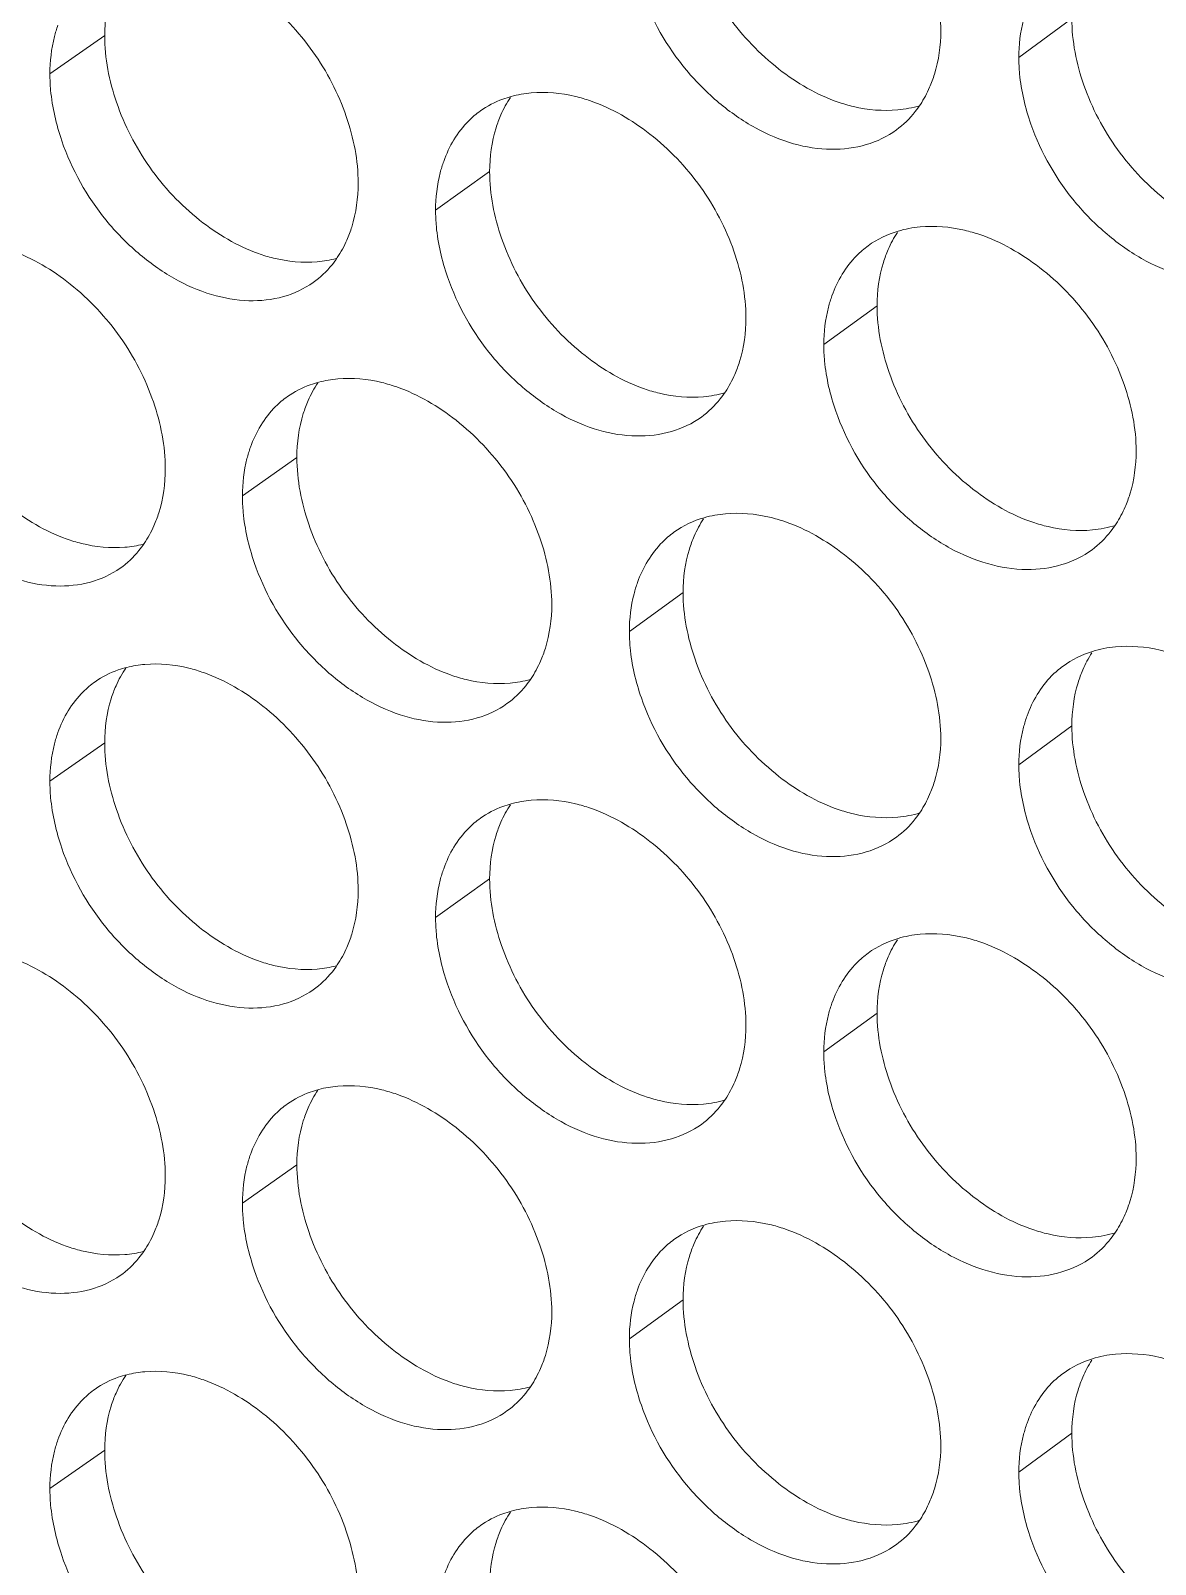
# Model space of a CAD drawing. Header units: millimetres. Extents: x 1177 to 4147, y 93 to 2194.
# Drawn here: x 2652.78 to 2665.3, y 901.03 to 918.11 of the extents above; entities that cross this region are included whole.
import ezdxf

# ---------------------------------------------------------------- set-up
doc = ezdxf.new("R2010")
doc.units = ezdxf.units.MM
doc.header["$LTSCALE"] = 0.1
doc.layers.get('0').update_dxf_attribs({"lineweight": 13})
doc.layers.add('标注', color=251, linetype='Continuous', lineweight=9)

# ---------------------------------------------------------------- blocks, each defined once
blk = doc.blocks.new('02')
at = {"layer": '标注'}
for p, q in [((4575.368, 903.042), (4574.525, 902.421)), ((4559.99, 902.771), (4559.119, 902.16)), ((4566.111, 900.608), (4565.251, 899.993)), ((4572.272, 898.473), (4571.424, 897.855)), ((4563.046, 896.061), (4562.18, 895.448)), ((4569.187, 893.912), (4568.333, 893.295)), ((4575.368, 891.792), (4574.525, 891.171)), ((4559.99, 891.521), (4559.119, 890.91)), ((4559.99, 891.521), (4559.119, 890.91)), ((4566.111, 889.358), (4565.251, 888.743)), ((4566.111, 889.358), (4565.251, 888.743)), ((4572.272, 887.223), (4571.424, 886.605)), ((4572.272, 887.223), (4571.424, 886.605)), ((4563.046, 884.811), (4562.18, 884.198)), ((4569.187, 882.662), (4568.333, 882.045)), ((4575.368, 880.542), (4574.525, 879.921)), ((4559.99, 880.271), (4559.119, 879.66))]:
    blk.add_line(p, q, dxfattribs=at)
for points, knots in [([(4573.284, 902.844), (4573.284, 903.203), (4573.133, 903.948), (4572.601, 904.962), (4571.806, 905.789), (4571.146, 906.173), (4570.805, 906.29)], [0, 0, 0, 0, 0.24041, 0.498878, 0.758134, 1, 1, 1, 1]), ([(4569.187, 905.162), (4569.187, 904.803), (4569.336, 904.057), (4569.865, 903.042), (4570.656, 902.214), (4571.314, 901.829), (4571.654, 901.712)], [0, 0, 0, 0, 0.240713, 0.499341, 0.758439, 1, 1, 1, 1]), ([(4564.021, 900.424), (4564.021, 900.783), (4563.872, 901.529), (4563.346, 902.546), (4562.56, 903.379), (4561.905, 903.768), (4561.567, 903.888)], [0, 0, 0, 0, 0.240859, 0.499781, 0.758983, 1, 1, 1, 1]), ([(4560.17, 903.678), (4560.14, 903.611), (4560.032, 903.32), (4559.99, 903.007), (4559.99, 902.771)], [0, 0, 0, 0, 0.238392, 1, 1, 1, 1]), ([(4568.523, 903.486), (4568.682, 903.027), (4569.053, 902.375), (4569.737, 901.692), (4570.312, 901.291), (4570.92, 901.03), (4571.528, 900.935), (4572.098, 901.004), (4572.435, 901.165), (4572.578, 901.27)], [0, 0, 0, 0, 0.277575, 0.416837, 0.550884, 0.676215, 0.791695, 0.898653, 1, 1, 1, 1]), ([(4574.657, 903.202), (4574.635, 903.142), (4574.557, 902.889), (4574.525, 902.622), (4574.525, 902.421)], [0, 0, 0, 0, 0.240519, 1, 1, 1, 1]), ([(4575.368, 903.042), (4575.368, 902.683), (4575.518, 901.938), (4576.051, 900.925), (4576.847, 900.1), (4577.509, 899.719), (4577.852, 899.604)], [0, 0, 0, 0, 0.240418, 0.498747, 0.75788, 1, 1, 1, 1]), ([(4559.246, 902.936), (4559.225, 902.876), (4559.149, 902.625), (4559.119, 902.36), (4559.119, 902.16)], [0, 0, 0, 0, 0.240003, 1, 1, 1, 1]), ([(4573.107, 901.949), (4573.136, 902.016), (4573.242, 902.303), (4573.284, 902.612), (4573.284, 902.844)], [0, 0, 0, 0, 0.239188, 1, 1, 1, 1]), ([(4559.99, 902.771), (4559.99, 902.411), (4560.138, 901.665), (4560.661, 900.647), (4561.443, 899.813), (4562.096, 899.424), (4562.434, 899.304)], [0, 0, 0, 0, 0.241162, 0.500244, 0.759286, 1, 1, 1, 1]), ([(4574.525, 902.421), (4574.525, 902.335), (4574.543, 901.976), (4574.627, 901.621), (4574.717, 901.363)], [0, 0, 0, 0, 0.240096, 1, 1, 1, 1]), ([(4559.119, 902.16), (4559.119, 902.074), (4559.136, 901.714), (4559.219, 901.358), (4559.307, 901.099)], [0, 0, 0, 0, 0.239878, 1, 1, 1, 1]), ([(4566.453, 901.802), (4566.409, 901.79), (4566.236, 901.735), (4566.073, 901.651), (4565.963, 901.572)], [0, 0, 0, 0, 0.254263, 1, 1, 1, 1]), ([(4567.715, 901.732), (4567.636, 901.76), (4567.331, 901.85), (4567.006, 901.88), (4566.773, 901.859)], [0, 0, 0, 0, 0.263274, 1, 1, 1, 1]), ([(4565.963, 901.572), (4565.897, 901.525), (4565.643, 901.308), (4565.465, 901.008), (4565.38, 900.77)], [0, 0, 0, 0, 0.243679, 1, 1, 1, 1]), ([(4570.186, 898.28), (4570.186, 898.639), (4570.036, 899.385), (4569.506, 900.4), (4568.714, 901.228), (4568.056, 901.614), (4567.715, 901.732)], [0, 0, 0, 0, 0.240558, 0.499178, 0.758416, 1, 1, 1, 1]), ([(4571.654, 901.712), (4571.734, 901.685), (4572.04, 901.596), (4572.365, 901.567), (4572.599, 901.589)], [0, 0, 0, 0, 0.262933, 1, 1, 1, 1]), ([(4572.578, 901.27), (4572.69, 901.352), (4572.826, 901.485), (4572.934, 901.637), (4572.96, 901.676)], [0, 0, 0, 0, 0.745795, 1, 1, 1, 1]), ([(4566.289, 901.509), (4566.26, 901.441), (4566.153, 901.153), (4566.111, 900.842), (4566.111, 900.608)], [0, 0, 0, 0, 0.238756, 1, 1, 1, 1]), ([(4574.717, 901.363), (4574.878, 900.903), (4575.253, 900.251), (4575.946, 899.57), (4576.689, 899.057), (4577.536, 898.796), (4578.328, 898.902), (4578.666, 899.067), (4578.809, 899.174)], [0, 0, 0, 0, 0.277359, 0.41667, 0.550882, 0.790562, 0.898061, 1, 1, 1, 1]), ([(4559.307, 901.099), (4559.464, 900.642), (4559.828, 899.991), (4560.501, 899.304), (4561.067, 898.899), (4561.665, 898.632), (4562.265, 898.528), (4562.829, 898.588), (4563.163, 898.742), (4563.306, 898.843)], [0, 0, 0, 0, 0.278686, 0.418268, 0.552446, 0.677694, 0.792838, 0.899272, 1, 1, 1, 1]), ([(4565.38, 900.77), (4565.359, 900.711), (4565.282, 900.459), (4565.251, 900.193), (4565.251, 899.993)], [0, 0, 0, 0, 0.240208, 1, 1, 1, 1]), ([(4566.111, 900.608), (4566.111, 900.249), (4566.26, 899.503), (4566.787, 898.487), (4567.575, 897.656), (4568.231, 897.27), (4568.571, 897.152)], [0, 0, 0, 0, 0.240862, 0.49964, 0.75872, 1, 1, 1, 1]), ([(4563.842, 899.519), (4563.871, 899.587), (4563.979, 899.876), (4564.021, 900.189), (4564.021, 900.424)], [0, 0, 0, 0, 0.238646, 1, 1, 1, 1]), ([(4565.251, 899.993), (4565.251, 899.907), (4565.269, 899.547), (4565.352, 899.192), (4565.441, 898.933)], [0, 0, 0, 0, 0.239965, 1, 1, 1, 1]), ([(4573.904, 899.606), (4573.825, 899.633), (4573.517, 899.721), (4573.19, 899.75), (4572.955, 899.728)], [0, 0, 0, 0, 0.263009, 1, 1, 1, 1]), ([(4572.13, 899.429), (4572.065, 899.381), (4571.814, 899.165), (4571.639, 898.869), (4571.554, 898.634)], [0, 0, 0, 0, 0.244024, 1, 1, 1, 1]), ([(4572.448, 899.367), (4572.419, 899.3), (4572.314, 899.014), (4572.272, 898.705), (4572.272, 898.473)], [0, 0, 0, 0, 0.239116, 1, 1, 1, 1]), ([(4576.391, 896.165), (4576.391, 896.524), (4576.24, 897.269), (4575.706, 898.282), (4574.908, 899.107), (4574.247, 899.489), (4573.904, 899.606)], [0, 0, 0, 0, 0.240262, 0.49858, 0.757854, 1, 1, 1, 1]), ([(4560.954, 895.882), (4560.954, 896.241), (4560.805, 896.988), (4560.281, 898.005), (4559.498, 898.84), (4558.846, 899.231), (4558.508, 899.352)], [0, 0, 0, 0, 0.241011, 0.500085, 0.759268, 1, 1, 1, 1]), ([(4562.434, 899.304), (4562.512, 899.276), (4562.815, 899.185), (4563.137, 899.154), (4563.369, 899.174)], [0, 0, 0, 0, 0.263331, 1, 1, 1, 1]), ([(4563.306, 898.843), (4563.418, 898.922), (4563.553, 899.052), (4563.662, 899.2), (4563.688, 899.239)], [0, 0, 0, 0, 0.745677, 1, 1, 1, 1]), ([(4565.441, 898.933), (4565.599, 898.475), (4565.968, 897.823), (4566.648, 897.139), (4567.221, 896.736), (4567.825, 896.473), (4568.43, 896.376), (4568.998, 896.442), (4569.334, 896.6), (4569.477, 896.703)], [0, 0, 0, 0, 0.277943, 0.417311, 0.551401, 0.676704, 0.792073, 0.898857, 1, 1, 1, 1]), ([(4571.554, 898.634), (4571.533, 898.574), (4571.455, 898.322), (4571.424, 898.055), (4571.424, 897.855)], [0, 0, 0, 0, 0.240415, 1, 1, 1, 1]), ([(4572.272, 898.473), (4572.272, 898.114), (4572.422, 897.369), (4572.953, 896.355), (4573.746, 895.528), (4574.407, 895.146), (4574.748, 895.03)], [0, 0, 0, 0, 0.240565, 0.499043, 0.758159, 1, 1, 1, 1]), ([(4556.945, 898.238), (4556.945, 897.879), (4557.093, 897.132), (4557.613, 896.113), (4558.393, 895.278), (4559.043, 894.886), (4559.38, 894.765)], [0, 0, 0, 0, 0.241314, 0.500547, 0.759571, 1, 1, 1, 1]), ([(4570.009, 897.382), (4570.038, 897.449), (4570.144, 897.737), (4570.186, 898.047), (4570.186, 898.28)], [0, 0, 0, 0, 0.239008, 1, 1, 1, 1]), ([(4571.424, 897.855), (4571.424, 897.768), (4571.442, 897.409), (4571.525, 897.054), (4571.615, 896.796)], [0, 0, 0, 0, 0.240052, 1, 1, 1, 1]), ([(4563.393, 897.259), (4563.348, 897.247), (4563.173, 897.193), (4563.007, 897.108), (4562.895, 897.029)], [0, 0, 0, 0, 0.254423, 1, 1, 1, 1]), ([(4564.636, 897.182), (4564.557, 897.209), (4564.253, 897.3), (4563.929, 897.331), (4563.696, 897.311)], [0, 0, 0, 0, 0.263409, 1, 1, 1, 1]), ([(4567.099, 893.724), (4567.099, 894.082), (4566.949, 894.828), (4566.421, 895.844), (4565.632, 896.675), (4564.976, 897.062), (4564.636, 897.182)], [0, 0, 0, 0, 0.240708, 0.499479, 0.758699, 1, 1, 1, 1]), ([(4562.895, 897.029), (4562.829, 896.982), (4562.572, 896.765), (4562.393, 896.463), (4562.308, 896.224)], [0, 0, 0, 0, 0.243501, 1, 1, 1, 1]), ([(4563.224, 896.965), (4563.195, 896.897), (4563.088, 896.608), (4563.046, 896.295), (4563.046, 896.061)], [0, 0, 0, 0, 0.238574, 1, 1, 1, 1]), ([(4568.571, 897.152), (4568.65, 897.125), (4568.955, 897.035), (4569.279, 897.005), (4569.512, 897.026)], [0, 0, 0, 0, 0.263064, 1, 1, 1, 1]), ([(4569.477, 896.703), (4569.589, 896.785), (4569.725, 896.916), (4569.833, 897.067), (4569.859, 897.106)], [0, 0, 0, 0, 0.745756, 1, 1, 1, 1]), ([(4571.615, 896.796), (4571.775, 896.336), (4572.148, 895.684), (4572.837, 895.002), (4573.576, 894.488), (4574.419, 894.223), (4575.208, 894.324), (4575.545, 894.488), (4575.689, 894.593)], [0, 0, 0, 0, 0.277722, 0.417137, 0.551389, 0.790935, 0.898263, 1, 1, 1, 1]), ([(4556.256, 896.568), (4556.412, 896.111), (4556.774, 895.461), (4557.443, 894.773), (4558.006, 894.366), (4558.601, 894.097), (4559.198, 893.991), (4559.76, 894.047), (4560.093, 894.199), (4560.235, 894.299)], [0, 0, 0, 0, 0.27906, 0.418751, 0.552974, 0.678194, 0.793225, 0.899482, 1, 1, 1, 1]), ([(4562.308, 896.224), (4562.287, 896.165), (4562.21, 895.913), (4562.18, 895.648), (4562.18, 895.448)], [0, 0, 0, 0, 0.240105, 1, 1, 1, 1]), ([(4563.046, 896.061), (4563.046, 895.701), (4563.194, 894.956), (4563.719, 893.938), (4564.504, 893.106), (4565.158, 892.718), (4565.497, 892.599)], [0, 0, 0, 0, 0.241011, 0.499941, 0.759002, 1, 1, 1, 1]), ([(4576.216, 895.274), (4576.245, 895.341), (4576.35, 895.626), (4576.391, 895.934), (4576.391, 896.165)], [0, 0, 0, 0, 0.239367, 1, 1, 1, 1]), ([(4560.773, 894.974), (4560.803, 895.041), (4560.912, 895.332), (4560.954, 895.646), (4560.954, 895.882)], [0, 0, 0, 0, 0.238464, 1, 1, 1, 1]), ([(4562.18, 895.448), (4562.18, 895.362), (4562.198, 895.002), (4562.28, 894.646), (4562.369, 894.388)], [0, 0, 0, 0, 0.239921, 1, 1, 1, 1]), ([(4570.805, 895.04), (4570.725, 895.068), (4570.419, 895.157), (4570.093, 895.186), (4569.859, 895.165)], [0, 0, 0, 0, 0.263141, 1, 1, 1, 1]), ([(4573.284, 891.594), (4573.284, 891.953), (4573.133, 892.698), (4572.601, 893.712), (4571.806, 894.539), (4571.146, 894.923), (4570.805, 895.04)], [0, 0, 0, 0, 0.24041, 0.498878, 0.758134, 1, 1, 1, 1]), ([(4574.748, 895.03), (4574.828, 895.003), (4575.135, 894.914), (4575.461, 894.886), (4575.695, 894.908)], [0, 0, 0, 0, 0.262803, 1, 1, 1, 1]), ([(4575.689, 894.593), (4575.801, 894.677), (4575.937, 894.811), (4576.045, 894.964), (4576.071, 895.004)], [0, 0, 0, 0, 0.745833, 1, 1, 1, 1]), ([(4559.38, 894.765), (4559.459, 894.738), (4559.76, 894.646), (4560.081, 894.614), (4560.312, 894.633)], [0, 0, 0, 0, 0.263467, 1, 1, 1, 1]), ([(4569.042, 894.872), (4568.976, 894.824), (4568.724, 894.608), (4568.547, 894.31), (4568.462, 894.074)], [0, 0, 0, 0, 0.243853, 1, 1, 1, 1]), ([(4569.363, 894.809), (4569.334, 894.742), (4569.228, 894.455), (4569.187, 894.145), (4569.187, 893.912)], [0, 0, 0, 0, 0.238936, 1, 1, 1, 1]), ([(4560.235, 894.299), (4560.347, 894.377), (4560.482, 894.505), (4560.591, 894.652), (4560.617, 894.691)], [0, 0, 0, 0, 0.745636, 1, 1, 1, 1]), ([(4562.369, 894.388), (4562.526, 893.93), (4562.893, 893.279), (4563.57, 892.593), (4564.139, 892.189), (4564.74, 891.924), (4565.343, 891.823), (4565.908, 891.886), (4566.244, 892.042), (4566.386, 892.145)], [0, 0, 0, 0, 0.278313, 0.417788, 0.551922, 0.677197, 0.792453, 0.899064, 1, 1, 1, 1]), ([(4568.462, 894.074), (4568.441, 894.014), (4568.363, 893.762), (4568.333, 893.496), (4568.333, 893.295)], [0, 0, 0, 0, 0.240311, 1, 1, 1, 1]), ([(4569.187, 893.912), (4569.187, 893.553), (4569.336, 892.807), (4569.865, 891.792), (4570.656, 890.964), (4571.314, 890.579), (4571.654, 890.462)], [0, 0, 0, 0, 0.240713, 0.499341, 0.758439, 1, 1, 1, 1]), ([(4566.92, 892.822), (4566.949, 892.889), (4567.057, 893.178), (4567.099, 893.489), (4567.099, 893.724)], [0, 0, 0, 0, 0.238828, 1, 1, 1, 1]), ([(4568.333, 893.295), (4568.333, 893.209), (4568.35, 892.849), (4568.433, 892.494), (4568.523, 892.236)], [0, 0, 0, 0, 0.240008, 1, 1, 1, 1]), ([(4577.014, 892.928), (4576.934, 892.955), (4576.625, 893.043), (4576.297, 893.071), (4576.062, 893.049)], [0, 0, 0, 0, 0.262879, 1, 1, 1, 1]), ([(4561.567, 892.638), (4561.488, 892.666), (4561.185, 892.757), (4560.862, 892.789), (4560.63, 892.769)], [0, 0, 0, 0, 0.263544, 1, 1, 1, 1]), ([(4561.567, 892.638), (4561.488, 892.666), (4561.185, 892.757), (4560.862, 892.789), (4560.63, 892.769)], [0, 0, 0, 0, 0.263544, 1, 1, 1, 1]), ([(4560.343, 892.722), (4560.297, 892.71), (4560.119, 892.657), (4559.95, 892.573), (4559.837, 892.494)], [0, 0, 0, 0, 0.254587, 1, 1, 1, 1]), ([(4560.343, 892.722), (4560.297, 892.71), (4560.119, 892.657), (4559.95, 892.573), (4559.837, 892.494)], [0, 0, 0, 0, 0.254587, 1, 1, 1, 1]), ([(4564.021, 889.174), (4564.021, 889.533), (4563.872, 890.279), (4563.346, 891.296), (4562.56, 892.129), (4561.905, 892.518), (4561.567, 892.638)], [0, 0, 0, 0, 0.240859, 0.499781, 0.758983, 1, 1, 1, 1]), ([(4564.021, 889.174), (4564.021, 889.533), (4563.872, 890.279), (4563.346, 891.296), (4562.56, 892.129), (4561.905, 892.518), (4561.567, 892.638)], [0, 0, 0, 0, 0.240859, 0.499781, 0.758983, 1, 1, 1, 1]), ([(4565.497, 892.599), (4565.576, 892.572), (4565.88, 892.481), (4566.203, 892.451), (4566.435, 892.471)], [0, 0, 0, 0, 0.263197, 1, 1, 1, 1]), ([(4566.386, 892.145), (4566.498, 892.225), (4566.634, 892.355), (4566.742, 892.505), (4566.769, 892.544)], [0, 0, 0, 0, 0.745717, 1, 1, 1, 1]), ([(4575.228, 892.743), (4575.163, 892.696), (4574.915, 892.479), (4574.741, 892.185), (4574.657, 891.952)], [0, 0, 0, 0, 0.244191, 1, 1, 1, 1]), ([(4575.542, 892.683), (4575.514, 892.616), (4575.409, 892.33), (4575.368, 892.023), (4575.368, 891.792)], [0, 0, 0, 0, 0.239294, 1, 1, 1, 1]), ([(4559.837, 892.494), (4559.77, 892.446), (4559.511, 892.229), (4559.332, 891.926), (4559.246, 891.686)], [0, 0, 0, 0, 0.243319, 1, 1, 1, 1]), ([(4559.837, 892.494), (4559.77, 892.446), (4559.511, 892.229), (4559.332, 891.926), (4559.246, 891.686)], [0, 0, 0, 0, 0.243319, 1, 1, 1, 1]), ([(4560.17, 892.428), (4560.14, 892.361), (4560.032, 892.07), (4559.99, 891.757), (4559.99, 891.521)], [0, 0, 0, 0, 0.238392, 1, 1, 1, 1]), ([(4560.17, 892.428), (4560.14, 892.361), (4560.032, 892.07), (4559.99, 891.757), (4559.99, 891.521)], [0, 0, 0, 0, 0.238392, 1, 1, 1, 1]), ([(4568.523, 892.236), (4568.682, 891.777), (4569.053, 891.125), (4569.737, 890.442), (4570.312, 890.041), (4570.92, 889.78), (4571.528, 889.685), (4572.098, 889.754), (4572.435, 889.915), (4572.578, 890.02)], [0, 0, 0, 0, 0.277575, 0.416837, 0.550884, 0.676215, 0.791695, 0.898653, 1, 1, 1, 1]), ([(4574.657, 891.952), (4574.635, 891.892), (4574.557, 891.639), (4574.525, 891.372), (4574.525, 891.171)], [0, 0, 0, 0, 0.240519, 1, 1, 1, 1]), ([(4559.246, 891.686), (4559.225, 891.626), (4559.149, 891.375), (4559.119, 891.11), (4559.119, 890.91)], [0, 0, 0, 0, 0.240003, 1, 1, 1, 1]), ([(4559.246, 891.686), (4559.225, 891.626), (4559.149, 891.375), (4559.119, 891.11), (4559.119, 890.91)], [0, 0, 0, 0, 0.240003, 1, 1, 1, 1]), ([(4573.107, 890.699), (4573.136, 890.766), (4573.242, 891.053), (4573.284, 891.362), (4573.284, 891.594)], [0, 0, 0, 0, 0.239188, 1, 1, 1, 1]), ([(4575.368, 891.792), (4575.368, 891.433), (4575.518, 890.688), (4576.051, 889.675), (4576.847, 888.85), (4577.509, 888.469), (4577.852, 888.354)], [0, 0, 0, 0, 0.240418, 0.498747, 0.75788, 1, 1, 1, 1]), ([(4559.99, 891.521), (4559.99, 891.161), (4560.138, 890.415), (4560.661, 889.397), (4561.443, 888.563), (4562.096, 888.174), (4562.434, 888.054)], [0, 0, 0, 0, 0.241162, 0.500244, 0.759286, 1, 1, 1, 1]), ([(4559.99, 891.521), (4559.99, 891.161), (4560.138, 890.415), (4560.661, 889.397), (4561.443, 888.563), (4562.096, 888.174), (4562.434, 888.054)], [0, 0, 0, 0, 0.241162, 0.500244, 0.759286, 1, 1, 1, 1]), ([(4574.525, 891.171), (4574.525, 891.085), (4574.543, 890.726), (4574.627, 890.371), (4574.717, 890.113)], [0, 0, 0, 0, 0.240096, 1, 1, 1, 1]), ([(4559.119, 890.91), (4559.119, 890.824), (4559.136, 890.464), (4559.219, 890.108), (4559.307, 889.849)], [0, 0, 0, 0, 0.239878, 1, 1, 1, 1]), ([(4559.119, 890.91), (4559.119, 890.824), (4559.136, 890.464), (4559.219, 890.108), (4559.307, 889.849)], [0, 0, 0, 0, 0.239878, 1, 1, 1, 1]), ([(4567.715, 890.482), (4567.636, 890.51), (4567.331, 890.6), (4567.006, 890.63), (4566.773, 890.609)], [0, 0, 0, 0, 0.263274, 1, 1, 1, 1]), ([(4567.715, 890.482), (4567.636, 890.51), (4567.331, 890.6), (4567.006, 890.63), (4566.773, 890.609)], [0, 0, 0, 0, 0.263274, 1, 1, 1, 1]), ([(4566.453, 890.552), (4566.409, 890.54), (4566.236, 890.485), (4566.073, 890.401), (4565.963, 890.322)], [0, 0, 0, 0, 0.254263, 1, 1, 1, 1]), ([(4566.453, 890.552), (4566.409, 890.54), (4566.236, 890.485), (4566.073, 890.401), (4565.963, 890.322)], [0, 0, 0, 0, 0.254263, 1, 1, 1, 1]), ([(4570.186, 887.03), (4570.186, 887.389), (4570.036, 888.135), (4569.506, 889.15), (4568.714, 889.978), (4568.056, 890.364), (4567.715, 890.482)], [0, 0, 0, 0, 0.240558, 0.499178, 0.758416, 1, 1, 1, 1]), ([(4570.186, 887.03), (4570.186, 887.389), (4570.036, 888.135), (4569.506, 889.15), (4568.714, 889.978), (4568.056, 890.364), (4567.715, 890.482)], [0, 0, 0, 0, 0.240558, 0.499178, 0.758416, 1, 1, 1, 1]), ([(4571.654, 890.462), (4571.734, 890.435), (4572.04, 890.346), (4572.365, 890.317), (4572.599, 890.339)], [0, 0, 0, 0, 0.262933, 1, 1, 1, 1]), ([(4572.578, 890.02), (4572.69, 890.102), (4572.826, 890.235), (4572.934, 890.387), (4572.96, 890.426)], [0, 0, 0, 0, 0.745795, 1, 1, 1, 1]), ([(4565.963, 890.322), (4565.897, 890.275), (4565.643, 890.058), (4565.465, 889.758), (4565.38, 889.52)], [0, 0, 0, 0, 0.243679, 1, 1, 1, 1]), ([(4565.963, 890.322), (4565.897, 890.275), (4565.643, 890.058), (4565.465, 889.758), (4565.38, 889.52)], [0, 0, 0, 0, 0.243679, 1, 1, 1, 1]), ([(4566.289, 890.259), (4566.26, 890.191), (4566.153, 889.903), (4566.111, 889.592), (4566.111, 889.358)], [0, 0, 0, 0, 0.238756, 1, 1, 1, 1]), ([(4566.289, 890.259), (4566.26, 890.191), (4566.153, 889.903), (4566.111, 889.592), (4566.111, 889.358)], [0, 0, 0, 0, 0.238756, 1, 1, 1, 1]), ([(4574.717, 890.113), (4574.878, 889.653), (4575.253, 889.001), (4575.946, 888.32), (4576.689, 887.807), (4577.536, 887.546), (4578.328, 887.652), (4578.666, 887.817), (4578.809, 887.924)], [0, 0, 0, 0, 0.277359, 0.41667, 0.550882, 0.790562, 0.898061, 1, 1, 1, 1]), ([(4559.307, 889.849), (4559.464, 889.392), (4559.828, 888.741), (4560.501, 888.054), (4561.067, 887.649), (4561.665, 887.382), (4562.265, 887.278), (4562.829, 887.338), (4563.163, 887.492), (4563.306, 887.593)], [0, 0, 0, 0, 0.278686, 0.418268, 0.552446, 0.677694, 0.792838, 0.899272, 1, 1, 1, 1]), ([(4559.307, 889.849), (4559.464, 889.392), (4559.828, 888.741), (4560.501, 888.054), (4561.067, 887.649), (4561.665, 887.382), (4562.265, 887.278), (4562.829, 887.338), (4563.163, 887.492), (4563.306, 887.593)], [0, 0, 0, 0, 0.278686, 0.418268, 0.552446, 0.677694, 0.792838, 0.899272, 1, 1, 1, 1]), ([(4565.38, 889.52), (4565.359, 889.461), (4565.282, 889.209), (4565.251, 888.943), (4565.251, 888.743)], [0, 0, 0, 0, 0.240208, 1, 1, 1, 1]), ([(4565.38, 889.52), (4565.359, 889.461), (4565.282, 889.209), (4565.251, 888.943), (4565.251, 888.743)], [0, 0, 0, 0, 0.240208, 1, 1, 1, 1]), ([(4563.842, 888.269), (4563.871, 888.337), (4563.979, 888.626), (4564.021, 888.939), (4564.021, 889.174)], [0, 0, 0, 0, 0.238646, 1, 1, 1, 1]), ([(4563.842, 888.269), (4563.871, 888.337), (4563.979, 888.626), (4564.021, 888.939), (4564.021, 889.174)], [0, 0, 0, 0, 0.238646, 1, 1, 1, 1]), ([(4566.111, 889.358), (4566.111, 888.999), (4566.26, 888.253), (4566.787, 887.237), (4567.575, 886.406), (4568.231, 886.02), (4568.571, 885.902)], [0, 0, 0, 0, 0.240862, 0.49964, 0.75872, 1, 1, 1, 1]), ([(4566.111, 889.358), (4566.111, 888.999), (4566.26, 888.253), (4566.787, 887.237), (4567.575, 886.406), (4568.231, 886.02), (4568.571, 885.902)], [0, 0, 0, 0, 0.240862, 0.49964, 0.75872, 1, 1, 1, 1]), ([(4565.251, 888.743), (4565.251, 888.657), (4565.269, 888.297), (4565.352, 887.942), (4565.441, 887.683)], [0, 0, 0, 0, 0.239965, 1, 1, 1, 1]), ([(4565.251, 888.743), (4565.251, 888.657), (4565.269, 888.297), (4565.352, 887.942), (4565.441, 887.683)], [0, 0, 0, 0, 0.239965, 1, 1, 1, 1]), ([(4573.904, 888.356), (4573.825, 888.383), (4573.517, 888.471), (4573.19, 888.5), (4572.955, 888.478)], [0, 0, 0, 0, 0.263009, 1, 1, 1, 1]), ([(4573.904, 888.356), (4573.825, 888.383), (4573.517, 888.471), (4573.19, 888.5), (4572.955, 888.478)], [0, 0, 0, 0, 0.263009, 1, 1, 1, 1]), ([(4572.13, 888.179), (4572.065, 888.131), (4571.814, 887.915), (4571.639, 887.619), (4571.554, 887.384)], [0, 0, 0, 0, 0.244024, 1, 1, 1, 1]), ([(4572.13, 888.179), (4572.065, 888.131), (4571.814, 887.915), (4571.639, 887.619), (4571.554, 887.384)], [0, 0, 0, 0, 0.244024, 1, 1, 1, 1]), ([(4576.391, 884.915), (4576.391, 885.274), (4576.24, 886.019), (4575.706, 887.032), (4574.908, 887.857), (4574.247, 888.239), (4573.904, 888.356)], [0, 0, 0, 0, 0.240262, 0.49858, 0.757854, 1, 1, 1, 1]), ([(4576.391, 884.915), (4576.391, 885.274), (4576.24, 886.019), (4575.706, 887.032), (4574.908, 887.857), (4574.247, 888.239), (4573.904, 888.356)], [0, 0, 0, 0, 0.240262, 0.49858, 0.757854, 1, 1, 1, 1]), ([(4560.954, 884.632), (4560.954, 884.991), (4560.805, 885.738), (4560.281, 886.755), (4559.498, 887.59), (4558.846, 887.981), (4558.508, 888.102)], [0, 0, 0, 0, 0.241011, 0.500085, 0.759268, 1, 1, 1, 1]), ([(4562.434, 888.054), (4562.512, 888.026), (4562.815, 887.935), (4563.137, 887.904), (4563.369, 887.924)], [0, 0, 0, 0, 0.263331, 1, 1, 1, 1]), ([(4562.434, 888.054), (4562.512, 888.026), (4562.815, 887.935), (4563.137, 887.904), (4563.369, 887.924)], [0, 0, 0, 0, 0.263331, 1, 1, 1, 1]), ([(4563.306, 887.593), (4563.418, 887.672), (4563.553, 887.802), (4563.662, 887.95), (4563.688, 887.989)], [0, 0, 0, 0, 0.745677, 1, 1, 1, 1]), ([(4563.306, 887.593), (4563.418, 887.672), (4563.553, 887.802), (4563.662, 887.95), (4563.688, 887.989)], [0, 0, 0, 0, 0.745677, 1, 1, 1, 1]), ([(4572.448, 888.117), (4572.419, 888.05), (4572.314, 887.764), (4572.272, 887.455), (4572.272, 887.223)], [0, 0, 0, 0, 0.239116, 1, 1, 1, 1]), ([(4572.448, 888.117), (4572.419, 888.05), (4572.314, 887.764), (4572.272, 887.455), (4572.272, 887.223)], [0, 0, 0, 0, 0.239116, 1, 1, 1, 1]), ([(4565.441, 887.683), (4565.599, 887.225), (4565.968, 886.573), (4566.648, 885.889), (4567.221, 885.486), (4567.825, 885.223), (4568.43, 885.126), (4568.998, 885.192), (4569.334, 885.35), (4569.477, 885.453)], [0, 0, 0, 0, 0.277943, 0.417311, 0.551401, 0.676704, 0.792073, 0.898857, 1, 1, 1, 1]), ([(4565.441, 887.683), (4565.599, 887.225), (4565.968, 886.573), (4566.648, 885.889), (4567.221, 885.486), (4567.825, 885.223), (4568.43, 885.126), (4568.998, 885.192), (4569.334, 885.35), (4569.477, 885.453)], [0, 0, 0, 0, 0.277943, 0.417311, 0.551401, 0.676704, 0.792073, 0.898857, 1, 1, 1, 1]), ([(4571.554, 887.384), (4571.533, 887.324), (4571.455, 887.072), (4571.424, 886.805), (4571.424, 886.605)], [0, 0, 0, 0, 0.240415, 1, 1, 1, 1]), ([(4571.554, 887.384), (4571.533, 887.324), (4571.455, 887.072), (4571.424, 886.805), (4571.424, 886.605)], [0, 0, 0, 0, 0.240415, 1, 1, 1, 1]), ([(4572.272, 887.223), (4572.272, 886.864), (4572.422, 886.119), (4572.953, 885.105), (4573.746, 884.278), (4574.407, 883.896), (4574.748, 883.78)], [0, 0, 0, 0, 0.240565, 0.499043, 0.758159, 1, 1, 1, 1]), ([(4572.272, 887.223), (4572.272, 886.864), (4572.422, 886.119), (4572.953, 885.105), (4573.746, 884.278), (4574.407, 883.896), (4574.748, 883.78)], [0, 0, 0, 0, 0.240565, 0.499043, 0.758159, 1, 1, 1, 1]), ([(4556.945, 886.988), (4556.945, 886.629), (4557.093, 885.882), (4557.613, 884.863), (4558.393, 884.028), (4559.043, 883.636), (4559.38, 883.515)], [0, 0, 0, 0, 0.241314, 0.500547, 0.759571, 1, 1, 1, 1]), ([(4570.009, 886.132), (4570.038, 886.199), (4570.144, 886.487), (4570.186, 886.797), (4570.186, 887.03)], [0, 0, 0, 0, 0.239008, 1, 1, 1, 1]), ([(4570.009, 886.132), (4570.038, 886.199), (4570.144, 886.487), (4570.186, 886.797), (4570.186, 887.03)], [0, 0, 0, 0, 0.239008, 1, 1, 1, 1]), ([(4571.424, 886.605), (4571.424, 886.518), (4571.442, 886.159), (4571.525, 885.804), (4571.615, 885.546)], [0, 0, 0, 0, 0.240052, 1, 1, 1, 1]), ([(4571.424, 886.605), (4571.424, 886.518), (4571.442, 886.159), (4571.525, 885.804), (4571.615, 885.546)], [0, 0, 0, 0, 0.240052, 1, 1, 1, 1]), ([(4563.393, 886.009), (4563.348, 885.997), (4563.173, 885.943), (4563.007, 885.858), (4562.895, 885.779)], [0, 0, 0, 0, 0.254423, 1, 1, 1, 1]), ([(4564.636, 885.932), (4564.557, 885.959), (4564.253, 886.05), (4563.929, 886.081), (4563.696, 886.061)], [0, 0, 0, 0, 0.263409, 1, 1, 1, 1]), ([(4562.895, 885.779), (4562.829, 885.732), (4562.572, 885.515), (4562.393, 885.213), (4562.308, 884.974)], [0, 0, 0, 0, 0.243501, 1, 1, 1, 1]), ([(4563.224, 885.715), (4563.195, 885.647), (4563.088, 885.358), (4563.046, 885.045), (4563.046, 884.811)], [0, 0, 0, 0, 0.238574, 1, 1, 1, 1]), ([(4567.099, 882.474), (4567.099, 882.832), (4566.949, 883.578), (4566.421, 884.594), (4565.632, 885.425), (4564.976, 885.812), (4564.636, 885.932)], [0, 0, 0, 0, 0.240708, 0.499479, 0.758699, 1, 1, 1, 1]), ([(4568.571, 885.902), (4568.65, 885.875), (4568.955, 885.785), (4569.279, 885.755), (4569.512, 885.776)], [0, 0, 0, 0, 0.263064, 1, 1, 1, 1]), ([(4568.571, 885.902), (4568.65, 885.875), (4568.955, 885.785), (4569.279, 885.755), (4569.512, 885.776)], [0, 0, 0, 0, 0.263064, 1, 1, 1, 1]), ([(4569.477, 885.453), (4569.589, 885.535), (4569.725, 885.666), (4569.833, 885.817), (4569.859, 885.856)], [0, 0, 0, 0, 0.745756, 1, 1, 1, 1]), ([(4569.477, 885.453), (4569.589, 885.535), (4569.725, 885.666), (4569.833, 885.817), (4569.859, 885.856)], [0, 0, 0, 0, 0.745756, 1, 1, 1, 1]), ([(4571.615, 885.546), (4571.775, 885.086), (4572.148, 884.434), (4572.837, 883.752), (4573.576, 883.238), (4574.419, 882.973), (4575.208, 883.074), (4575.545, 883.238), (4575.689, 883.343)], [0, 0, 0, 0, 0.277722, 0.417137, 0.551389, 0.790935, 0.898263, 1, 1, 1, 1]), ([(4571.615, 885.546), (4571.775, 885.086), (4572.148, 884.434), (4572.837, 883.752), (4573.576, 883.238), (4574.419, 882.973), (4575.208, 883.074), (4575.545, 883.238), (4575.689, 883.343)], [0, 0, 0, 0, 0.277722, 0.417137, 0.551389, 0.790935, 0.898263, 1, 1, 1, 1]), ([(4556.256, 885.318), (4556.412, 884.861), (4556.774, 884.211), (4557.443, 883.523), (4558.006, 883.116), (4558.601, 882.847), (4559.198, 882.741), (4559.76, 882.797), (4560.093, 882.949), (4560.235, 883.049)], [0, 0, 0, 0, 0.27906, 0.418751, 0.552974, 0.678194, 0.793225, 0.899482, 1, 1, 1, 1]), ([(4562.308, 884.974), (4562.287, 884.915), (4562.21, 884.663), (4562.18, 884.398), (4562.18, 884.198)], [0, 0, 0, 0, 0.240105, 1, 1, 1, 1]), ([(4563.046, 884.811), (4563.046, 884.451), (4563.194, 883.706), (4563.719, 882.688), (4564.504, 881.856), (4565.158, 881.468), (4565.497, 881.349)], [0, 0, 0, 0, 0.241011, 0.499941, 0.759002, 1, 1, 1, 1]), ([(4576.216, 884.024), (4576.245, 884.091), (4576.35, 884.376), (4576.391, 884.684), (4576.391, 884.915)], [0, 0, 0, 0, 0.239367, 1, 1, 1, 1]), ([(4576.216, 884.024), (4576.245, 884.091), (4576.35, 884.376), (4576.391, 884.684), (4576.391, 884.915)], [0, 0, 0, 0, 0.239367, 1, 1, 1, 1]), ([(4560.773, 883.724), (4560.803, 883.791), (4560.912, 884.082), (4560.954, 884.396), (4560.954, 884.632)], [0, 0, 0, 0, 0.238464, 1, 1, 1, 1]), ([(4562.18, 884.198), (4562.18, 884.112), (4562.198, 883.752), (4562.28, 883.396), (4562.369, 883.138)], [0, 0, 0, 0, 0.239921, 1, 1, 1, 1]), ([(4570.805, 883.79), (4570.725, 883.818), (4570.419, 883.907), (4570.093, 883.936), (4569.859, 883.915)], [0, 0, 0, 0, 0.263141, 1, 1, 1, 1]), ([(4573.284, 880.344), (4573.284, 880.703), (4573.133, 881.448), (4572.601, 882.462), (4571.806, 883.289), (4571.146, 883.673), (4570.805, 883.79)], [0, 0, 0, 0, 0.24041, 0.498878, 0.758134, 1, 1, 1, 1]), ([(4574.748, 883.78), (4574.828, 883.753), (4575.135, 883.664), (4575.461, 883.636), (4575.695, 883.658)], [0, 0, 0, 0, 0.262803, 1, 1, 1, 1]), ([(4574.748, 883.78), (4574.828, 883.753), (4575.135, 883.664), (4575.461, 883.636), (4575.695, 883.658)], [0, 0, 0, 0, 0.262803, 1, 1, 1, 1]), ([(4575.689, 883.343), (4575.801, 883.427), (4575.937, 883.561), (4576.045, 883.714), (4576.071, 883.754)], [0, 0, 0, 0, 0.745833, 1, 1, 1, 1]), ([(4575.689, 883.343), (4575.801, 883.427), (4575.937, 883.561), (4576.045, 883.714), (4576.071, 883.754)], [0, 0, 0, 0, 0.745833, 1, 1, 1, 1]), ([(4559.38, 883.515), (4559.459, 883.488), (4559.76, 883.396), (4560.081, 883.364), (4560.312, 883.383)], [0, 0, 0, 0, 0.263467, 1, 1, 1, 1]), ([(4569.042, 883.622), (4568.976, 883.574), (4568.724, 883.358), (4568.547, 883.06), (4568.462, 882.824)], [0, 0, 0, 0, 0.243853, 1, 1, 1, 1]), ([(4569.363, 883.559), (4569.334, 883.492), (4569.228, 883.205), (4569.187, 882.895), (4569.187, 882.662)], [0, 0, 0, 0, 0.238936, 1, 1, 1, 1]), ([(4560.235, 883.049), (4560.347, 883.127), (4560.482, 883.255), (4560.591, 883.402), (4560.617, 883.441)], [0, 0, 0, 0, 0.745636, 1, 1, 1, 1]), ([(4562.369, 883.138), (4562.526, 882.68), (4562.893, 882.029), (4563.57, 881.343), (4564.139, 880.939), (4564.74, 880.674), (4565.343, 880.573), (4565.908, 880.636), (4566.244, 880.792), (4566.386, 880.895)], [0, 0, 0, 0, 0.278313, 0.417788, 0.551922, 0.677197, 0.792453, 0.899064, 1, 1, 1, 1]), ([(4568.462, 882.824), (4568.441, 882.764), (4568.363, 882.512), (4568.333, 882.246), (4568.333, 882.045)], [0, 0, 0, 0, 0.240311, 1, 1, 1, 1]), ([(4569.187, 882.662), (4569.187, 882.303), (4569.336, 881.557), (4569.865, 880.542), (4570.656, 879.714), (4571.314, 879.329), (4571.654, 879.212)], [0, 0, 0, 0, 0.240713, 0.499341, 0.758439, 1, 1, 1, 1]), ([(4566.92, 881.572), (4566.949, 881.639), (4567.057, 881.928), (4567.099, 882.239), (4567.099, 882.474)], [0, 0, 0, 0, 0.238828, 1, 1, 1, 1]), ([(4568.333, 882.045), (4568.333, 881.959), (4568.35, 881.599), (4568.433, 881.244), (4568.523, 880.986)], [0, 0, 0, 0, 0.240008, 1, 1, 1, 1]), ([(4577.014, 881.678), (4576.934, 881.705), (4576.625, 881.793), (4576.297, 881.821), (4576.062, 881.799)], [0, 0, 0, 0, 0.262879, 1, 1, 1, 1]), ([(4560.343, 881.472), (4560.297, 881.46), (4560.119, 881.407), (4559.95, 881.323), (4559.837, 881.244)], [0, 0, 0, 0, 0.254587, 1, 1, 1, 1]), ([(4561.567, 881.388), (4561.488, 881.416), (4561.185, 881.507), (4560.862, 881.539), (4560.63, 881.519)], [0, 0, 0, 0, 0.263544, 1, 1, 1, 1]), ([(4564.021, 877.924), (4564.021, 878.283), (4563.872, 879.029), (4563.346, 880.046), (4562.56, 880.879), (4561.905, 881.268), (4561.567, 881.388)], [0, 0, 0, 0, 0.240859, 0.499781, 0.758983, 1, 1, 1, 1]), ([(4565.497, 881.349), (4565.576, 881.322), (4565.88, 881.231), (4566.203, 881.201), (4566.435, 881.221)], [0, 0, 0, 0, 0.263197, 1, 1, 1, 1]), ([(4575.228, 881.493), (4575.163, 881.446), (4574.915, 881.229), (4574.741, 880.935), (4574.657, 880.702)], [0, 0, 0, 0, 0.244191, 1, 1, 1, 1]), ([(4575.542, 881.433), (4575.514, 881.366), (4575.409, 881.08), (4575.368, 880.773), (4575.368, 880.542)], [0, 0, 0, 0, 0.239294, 1, 1, 1, 1]), ([(4559.837, 881.244), (4559.77, 881.196), (4559.511, 880.979), (4559.332, 880.676), (4559.246, 880.436)], [0, 0, 0, 0, 0.243319, 1, 1, 1, 1]), ([(4560.17, 881.178), (4560.14, 881.111), (4560.032, 880.82), (4559.99, 880.507), (4559.99, 880.271)], [0, 0, 0, 0, 0.238392, 1, 1, 1, 1]), ([(4566.386, 880.895), (4566.498, 880.975), (4566.634, 881.105), (4566.742, 881.255), (4566.769, 881.294)], [0, 0, 0, 0, 0.745717, 1, 1, 1, 1]), ([(4568.523, 880.986), (4568.682, 880.527), (4569.053, 879.875), (4569.737, 879.192), (4570.312, 878.791), (4570.92, 878.53), (4571.528, 878.435), (4572.098, 878.504), (4572.435, 878.665), (4572.578, 878.77)], [0, 0, 0, 0, 0.277575, 0.416837, 0.550884, 0.676215, 0.791695, 0.898653, 1, 1, 1, 1]), ([(4574.657, 880.702), (4574.635, 880.642), (4574.557, 880.389), (4574.525, 880.122), (4574.525, 879.921)], [0, 0, 0, 0, 0.240519, 1, 1, 1, 1]), ([(4559.246, 880.436), (4559.225, 880.376), (4559.149, 880.125), (4559.119, 879.86), (4559.119, 879.66)], [0, 0, 0, 0, 0.240003, 1, 1, 1, 1]), ([(4573.107, 879.449), (4573.136, 879.516), (4573.242, 879.803), (4573.284, 880.112), (4573.284, 880.344)], [0, 0, 0, 0, 0.239188, 1, 1, 1, 1]), ([(4575.368, 880.542), (4575.368, 880.183), (4575.518, 879.438), (4576.051, 878.425), (4576.847, 877.6), (4577.509, 877.219), (4577.852, 877.104)], [0, 0, 0, 0, 0.240418, 0.498747, 0.75788, 1, 1, 1, 1]), ([(4559.99, 880.271), (4559.99, 879.911), (4560.138, 879.165), (4560.661, 878.147), (4561.443, 877.313), (4562.096, 876.924), (4562.434, 876.804)], [0, 0, 0, 0, 0.241162, 0.500244, 0.759286, 1, 1, 1, 1]), ([(4574.525, 879.921), (4574.525, 879.835), (4574.543, 879.476), (4574.627, 879.121), (4574.717, 878.863)], [0, 0, 0, 0, 0.240096, 1, 1, 1, 1]), ([(4559.119, 879.66), (4559.119, 879.574), (4559.136, 879.214), (4559.219, 878.858), (4559.307, 878.599)], [0, 0, 0, 0, 0.239878, 1, 1, 1, 1]), ([(4567.715, 879.232), (4567.636, 879.26), (4567.331, 879.35), (4567.006, 879.38), (4566.773, 879.359)], [0, 0, 0, 0, 0.263274, 1, 1, 1, 1]), ([(4566.453, 879.302), (4566.409, 879.29), (4566.236, 879.235), (4566.073, 879.151), (4565.963, 879.072)], [0, 0, 0, 0, 0.254263, 1, 1, 1, 1]), ([(4570.186, 875.78), (4570.186, 876.139), (4570.036, 876.885), (4569.506, 877.9), (4568.714, 878.728), (4568.056, 879.114), (4567.715, 879.232)], [0, 0, 0, 0, 0.240558, 0.499178, 0.758416, 1, 1, 1, 1]), ([(4571.654, 879.212), (4571.734, 879.185), (4572.04, 879.096), (4572.365, 879.067), (4572.599, 879.089)], [0, 0, 0, 0, 0.262933, 1, 1, 1, 1]), ([(4572.578, 878.77), (4572.69, 878.852), (4572.826, 878.985), (4572.934, 879.137), (4572.96, 879.176)], [0, 0, 0, 0, 0.745795, 1, 1, 1, 1]), ([(4565.963, 879.072), (4565.897, 879.025), (4565.643, 878.808), (4565.465, 878.508), (4565.38, 878.27)], [0, 0, 0, 0, 0.243679, 1, 1, 1, 1]), ([(4566.289, 879.009), (4566.26, 878.941), (4566.153, 878.653), (4566.111, 878.342), (4566.111, 878.108)], [0, 0, 0, 0, 0.238756, 1, 1, 1, 1]), ([(4574.717, 878.863), (4574.878, 878.403), (4575.253, 877.751), (4575.946, 877.07), (4576.689, 876.557), (4577.536, 876.296), (4578.328, 876.402), (4578.666, 876.567), (4578.809, 876.674)], [0, 0, 0, 0, 0.277359, 0.41667, 0.550882, 0.790562, 0.898061, 1, 1, 1, 1]), ([(4559.307, 878.599), (4559.464, 878.142), (4559.828, 877.491), (4560.501, 876.804), (4561.067, 876.399), (4561.665, 876.132), (4562.265, 876.028), (4562.829, 876.088), (4563.163, 876.242), (4563.306, 876.343)], [0, 0, 0, 0, 0.278686, 0.418268, 0.552446, 0.677694, 0.792838, 0.899272, 1, 1, 1, 1])]:
    blk.add_open_spline(points, degree=3, knots=knots, dxfattribs=at)
for points in [[(4566.773, 901.859), (4566.665, 901.85), (4566.558, 901.831), (4566.453, 901.802)], [(4572.96, 901.676), (4573.017, 901.763), (4573.066, 901.854), (4573.107, 901.949)], [(4566.441, 901.788), (4566.382, 901.7), (4566.331, 901.606), (4566.289, 901.509)], [(4572.599, 901.589), (4572.718, 901.6), (4572.837, 901.622), (4572.952, 901.656)], [(4572.604, 899.661), (4572.435, 899.611), (4572.272, 899.533), (4572.13, 899.429)], [(4572.595, 899.641), (4572.538, 899.555), (4572.489, 899.462), (4572.448, 899.367)], [(4572.955, 899.728), (4572.837, 899.717), (4572.718, 899.695), (4572.604, 899.661)], [(4563.688, 899.239), (4563.747, 899.327), (4563.799, 899.422), (4563.842, 899.519)], [(4563.369, 899.174), (4563.471, 899.183), (4563.574, 899.2), (4563.673, 899.226)], [(4563.378, 897.247), (4563.319, 897.158), (4563.267, 897.063), (4563.224, 896.965)], [(4563.696, 897.311), (4563.594, 897.302), (4563.492, 897.285), (4563.393, 897.259)], [(4569.859, 897.106), (4569.917, 897.193), (4569.967, 897.286), (4570.009, 897.382)], [(4569.512, 897.026), (4569.626, 897.037), (4569.739, 897.057), (4569.849, 897.089)], [(4576.071, 895.004), (4576.127, 895.089), (4576.175, 895.18), (4576.216, 895.274)], [(4560.617, 894.691), (4560.678, 894.78), (4560.73, 894.875), (4560.773, 894.974)], [(4569.524, 895.103), (4569.352, 895.054), (4569.186, 894.976), (4569.042, 894.872)], [(4569.513, 895.086), (4569.455, 894.999), (4569.405, 894.905), (4569.363, 894.809)], [(4569.859, 895.165), (4569.746, 895.155), (4569.633, 895.135), (4569.524, 895.103)], [(4575.695, 894.908), (4575.82, 894.92), (4575.945, 894.944), (4576.064, 894.981)], [(4560.312, 894.633), (4560.409, 894.641), (4560.506, 894.657), (4560.601, 894.681)], [(4576.062, 893.049), (4575.937, 893.037), (4575.813, 893.013), (4575.694, 892.976)], [(4566.769, 892.544), (4566.827, 892.632), (4566.878, 892.725), (4566.92, 892.822)], [(4575.694, 892.976), (4575.528, 892.925), (4575.368, 892.846), (4575.228, 892.743)], [(4575.687, 892.954), (4575.631, 892.868), (4575.583, 892.777), (4575.542, 892.683)], [(4560.326, 892.712), (4560.266, 892.623), (4560.214, 892.527), (4560.17, 892.428)], [(4560.326, 892.712), (4560.266, 892.623), (4560.214, 892.527), (4560.17, 892.428)], [(4560.63, 892.769), (4560.533, 892.761), (4560.437, 892.746), (4560.343, 892.722)], [(4560.63, 892.769), (4560.533, 892.761), (4560.437, 892.746), (4560.343, 892.722)], [(4566.435, 892.471), (4566.543, 892.481), (4566.651, 892.5), (4566.756, 892.529)], [(4566.773, 890.609), (4566.665, 890.6), (4566.558, 890.581), (4566.453, 890.552)], [(4566.773, 890.609), (4566.665, 890.6), (4566.558, 890.581), (4566.453, 890.552)], [(4572.96, 890.426), (4573.017, 890.513), (4573.066, 890.604), (4573.107, 890.699)], [(4566.441, 890.538), (4566.382, 890.45), (4566.331, 890.356), (4566.289, 890.259)], [(4566.441, 890.538), (4566.382, 890.45), (4566.331, 890.356), (4566.289, 890.259)], [(4572.599, 890.339), (4572.718, 890.35), (4572.837, 890.372), (4572.952, 890.406)], [(4572.604, 888.411), (4572.435, 888.361), (4572.272, 888.283), (4572.13, 888.179)], [(4572.604, 888.411), (4572.435, 888.361), (4572.272, 888.283), (4572.13, 888.179)], [(4572.595, 888.391), (4572.538, 888.305), (4572.489, 888.212), (4572.448, 888.117)], [(4572.595, 888.391), (4572.538, 888.305), (4572.489, 888.212), (4572.448, 888.117)], [(4572.955, 888.478), (4572.837, 888.467), (4572.718, 888.445), (4572.604, 888.411)], [(4572.955, 888.478), (4572.837, 888.467), (4572.718, 888.445), (4572.604, 888.411)], [(4563.688, 887.989), (4563.747, 888.077), (4563.799, 888.172), (4563.842, 888.269)], [(4563.688, 887.989), (4563.747, 888.077), (4563.799, 888.172), (4563.842, 888.269)], [(4563.369, 887.924), (4563.471, 887.933), (4563.574, 887.95), (4563.673, 887.976)], [(4563.369, 887.924), (4563.471, 887.933), (4563.574, 887.95), (4563.673, 887.976)], [(4563.378, 885.997), (4563.319, 885.908), (4563.267, 885.813), (4563.224, 885.715)], [(4563.696, 886.061), (4563.594, 886.052), (4563.492, 886.035), (4563.393, 886.009)], [(4569.859, 885.856), (4569.917, 885.943), (4569.967, 886.036), (4570.009, 886.132)], [(4569.859, 885.856), (4569.917, 885.943), (4569.967, 886.036), (4570.009, 886.132)], [(4569.512, 885.776), (4569.626, 885.787), (4569.739, 885.807), (4569.849, 885.839)], [(4569.512, 885.776), (4569.626, 885.787), (4569.739, 885.807), (4569.849, 885.839)], [(4576.071, 883.754), (4576.127, 883.839), (4576.175, 883.93), (4576.216, 884.024)], [(4576.071, 883.754), (4576.127, 883.839), (4576.175, 883.93), (4576.216, 884.024)], [(4569.524, 883.853), (4569.352, 883.804), (4569.186, 883.726), (4569.042, 883.622)], [(4569.513, 883.836), (4569.455, 883.749), (4569.405, 883.655), (4569.363, 883.559)], [(4569.859, 883.915), (4569.746, 883.905), (4569.633, 883.885), (4569.524, 883.853)], [(4560.617, 883.441), (4560.678, 883.53), (4560.73, 883.625), (4560.773, 883.724)], [(4575.695, 883.658), (4575.82, 883.67), (4575.945, 883.694), (4576.064, 883.731)], [(4575.695, 883.658), (4575.82, 883.67), (4575.945, 883.694), (4576.064, 883.731)], [(4560.312, 883.383), (4560.409, 883.391), (4560.506, 883.407), (4560.601, 883.431)], [(4566.769, 881.294), (4566.827, 881.382), (4566.878, 881.475), (4566.92, 881.572)], [(4575.694, 881.726), (4575.528, 881.675), (4575.368, 881.596), (4575.228, 881.493)], [(4575.687, 881.704), (4575.631, 881.618), (4575.583, 881.527), (4575.542, 881.433)], [(4576.062, 881.799), (4575.937, 881.787), (4575.813, 881.763), (4575.694, 881.726)], [(4560.326, 881.462), (4560.266, 881.373), (4560.214, 881.277), (4560.17, 881.178)], [(4560.63, 881.519), (4560.533, 881.511), (4560.437, 881.496), (4560.343, 881.472)], [(4566.435, 881.221), (4566.543, 881.231), (4566.651, 881.25), (4566.756, 881.279)], [(4572.96, 879.176), (4573.017, 879.263), (4573.066, 879.354), (4573.107, 879.449)], [(4566.441, 879.288), (4566.382, 879.2), (4566.331, 879.106), (4566.289, 879.009)], [(4566.773, 879.359), (4566.665, 879.35), (4566.558, 879.331), (4566.453, 879.302)], [(4572.599, 879.089), (4572.718, 879.1), (4572.837, 879.122), (4572.952, 879.156)]]:
    blk.add_open_spline(points, degree=3, dxfattribs=at)

msp = doc.modelspace()

# ---------------------------------------------------------------- block references
at = {"xscale": 0.7, "yscale": 0.7, "zscale": 0.7}
msp.add_blockref('02', (-538.391, 286.112), dxfattribs=at)

doc.saveas('drawing.dxf')
